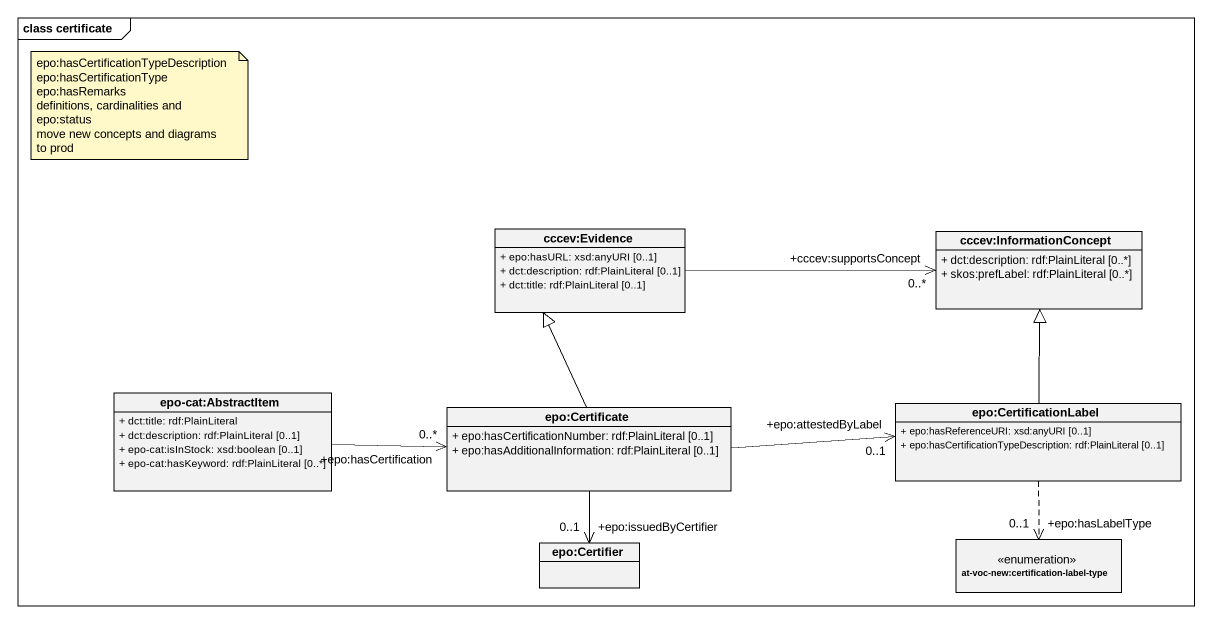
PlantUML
@startuml
mainframe class certificate
hide circle
hide empty members
skinparam classAttributeIconSize 0
class "cccev:Evidence" as cccev_Evidence {
  + epo:hasURL: xsd:anyURI [0..1]
  + dct:description: rdf:PlainLiteral [0..1]
  + dct:title: rdf:PlainLiteral [0..1]
}
class "cccev:InformationConcept" as cccev_InformationConcept {
  + dct:description: rdf:PlainLiteral [0..*]
  + skos:prefLabel: rdf:PlainLiteral [0..*]
}
class "epo-cat:AbstractItem" as epo_cat_AbstractItem {
  + dct:title: rdf:PlainLiteral
  + dct:description: rdf:PlainLiteral [0..1]
  + epo-cat:isInStock: xsd:boolean [0..1]
  + epo-cat:hasKeyword: rdf:PlainLiteral [0..*]
}
class "epo:Certificate" as epo_Certificate {
  + epo:hasCertificationNumber: rdf:PlainLiteral [0..1]
  + epo:hasAdditionalInformation: rdf:PlainLiteral [0..1]
}
class "epo:CertificationLabel" as epo_CertificationLabel {
  + epo:hasReferenceURI: xsd:anyURI [0..1]
  + epo:hasCertificationTypeDescription: rdf:PlainLiteral [0..1]
}
class "epo:Certifier" as epo_Certifier
enum "at-voc-new:certification-label-type" as at_voc_new_certification
cccev_Evidence -right-> "+cccev:supportsConcept\n0..*" cccev_InformationConcept
epo_cat_AbstractItem -right-> "+epo:hasCertification\n0..*" epo_Certificate
epo_Certificate -up-|> cccev_Evidence
epo_Certificate -right-> "+epo:attestedByLabel\n0..1" epo_CertificationLabel
epo_Certificate --> "+epo:issuedByCertifier\n0..1" epo_Certifier
epo_CertificationLabel -up-|> cccev_InformationConcept
epo_CertificationLabel ..> "+epo:hasLabelType\n0..1" at_voc_new_certification
note as N1
  epo:hasCertificationTypeDescription
  epo:hasCertificationType
  epo:hasRemarks
  definitions, cardinalities and epo:status
  move new concepts and diagrams to prod
end note
@enduml
